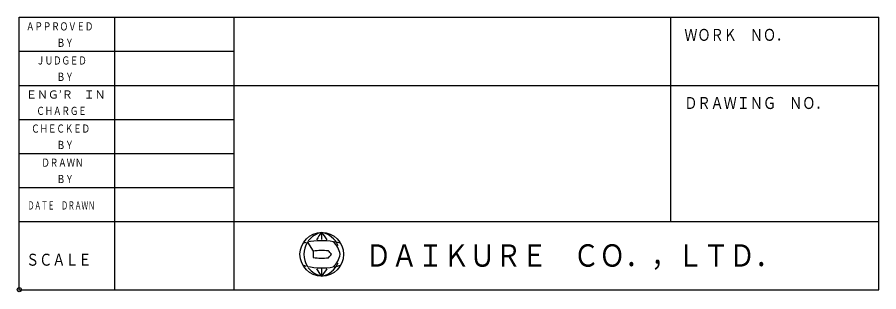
# Model space of a CAD drawing. Units: millimetres, scale not verified. Extents: x -1945 to 4989, y -1420 to 1420.
# Drawn here: x 3726 to 4989, y -1247 to -844 of the extents above; entities that cross this region are included whole.
import ezdxf
from ezdxf.enums import TextEntityAlignment as Align

# ---------------------------------------------------------------- set-up
doc = ezdxf.new("R2010")
doc.units = ezdxf.units.MM
doc.header["$LTSCALE"] = 10
doc.header["$PDMODE"] = 32
doc.header["$PDSIZE"] = 6
doc.layers.add('0-0_0', color=7, linetype='Continuous')
doc.styles.add('ＭＳ ゴシック', font='')
doc.styles.get('ＭＳ ゴシック').set_extended_font_data('MS Gothic')

msp = doc.modelspace()

# ---------------------------------------------------------------- linework, layer by layer
at = {"layer": '0-0_0'}
for p, q in [((3729.3, -1243.81), (3729.3, -843.81)), ((3729.3, -843.81), (4989.3, -843.81)), ((3869.29, -1243.81), (3869.29, -843.81)), ((4044.29, -1243.81), (4044.29, -843.81)), ((4684.29, -1143.8), (4684.29, -843.81)), ((4989.3, -1243.81), (4989.3, -843.81)), ((3729.3, -893.8), (4044.29, -893.8)), ((3729.3, -943.8), (4989.3, -943.8)), ((3729.3, -993.81), (4044.29, -993.81)), ((3729.3, -1043.81), (4044.29, -1043.81)), ((3729.3, -1093.81), (4044.29, -1093.81)), ((3729.3, -1143.8), (4989.3, -1143.8)), ((4172.8, -1170.07), (4172.8, -1159.81)), ((4151.61, -1174.12), (4160.24, -1187.05)), ((4172.8, -1223.81), (4172.8, -1212.74)), ((3729.3, -1243.81), (4989.3, -1243.81))]:
    msp.add_line(p, q, dxfattribs=at)
msp.add_circle((4172.8, -1191.81), 32, dxfattribs=at)
for centre, radius, start, end in [((4178.99, -1191.81), 32.59, 100.95379, 143.02577), ((4206.39, -1191.81), 46.4, 136.39355, 152.6605), ((4166.6, -1191.81), 32.59, 22.68065, 79.04299), ((4139.2, -1191.81), 46.4, 27.33847, 43.60477), ((4178.99, -1191.81), 32.59, 147.14699, 212.85311), ((4172.8, -1269.81), 98, 80.08001, 102.48598), ((4168.08, -1196.88), 32, 9.10987, 47.55278), ((4172.8, -1269.81), 98, 73.57346, 79.27094), ((4172.8, -1269.81), 98, 103.80035, 106.42658), ((4206.39, -1191.81), 46.4, 174.11184, 185.88824), ((4172.8, -1280.44), 94.23, 84.15412, 97.6577), ((4160.8, -1210.31), 32, 35.32744, 47.55523), ((4172.8, -1103.17), 94.24, 262.3429, 275.84778), ((4160.8, -1173.3), 32, 312.45218, 324.67739), ((4168.08, -1186.73), 32, 312.44956, 350.84813), ((4172.8, -1113.8), 98, 253.57411, 256.19988), ((4172.8, -1113.8), 98, 257.51449, 279.92213), ((4178.99, -1191.81), 32.59, 216.96952, 259.0462), ((4166.6, -1191.81), 32.59, 280.95721, 337.28113), ((4172.8, -1113.8), 98, 280.7286, 286.42583), ((4206.39, -1191.81), 46.4, 207.3395, 223.60651), ((4139.2, -1191.81), 46.4, 316.39524, 332.66162)]:
    msp.add_arc(centre, radius, start, end, dxfattribs=at)
msp.add_point((3729.29, -1243.81), dxfattribs=at)

# ---------------------------------------------------------------- texts
at = {"layer": '0-0_0', "style": 'ＭＳ ゴシック'}
for s, height, width, p in [('ＡＰＰＲＯＶＥＤ', 11.73, 0.75, (3739.29, -866.81)), ('ＷＯＲＫ\u3000ＮＯ．', 17.6, 0.8, (4704.29, -883.81)), ('ＢＹ', 11.73, 0.75, (3784.29, -890.81)), ('ＪＵＤＧＥＤ', 11.73, 0.75, (3754.29, -916.81)), ('ＢＹ', 11.73, 0.75, (3784.29, -940.81)), ('ＤＲＡＷＩＮＧ\u3000ＮＯ．', 17.6, 0.8, (4704.29, -983.81)), ('ＣＨＡＲＧＥ', 11.73, 0.75, (3754.29, -990.81)), ('ＣＨＥＣＫＥＤ', 11.73, 0.75, (3746.79, -1016.81)), ('ＢＹ', 11.73, 0.75, (3784.29, -1040.81)), ('ＤＲＡＷＮ', 11.73, 0.75, (3761.79, -1066.81)), ('ＢＹ', 11.73, 0.75, (3784.29, -1090.81)), ('ＤＡＴＥ\u3000ＤＲＡＷＮ', 11.73, 0.6, (3741.62, -1129.56)), ('ＤＡＩＫＵＲＥ\u3000ＣＯ．，ＬＴＤ．', 32.84, 0.85, (4236.79, -1219.81)), ('ＳＣＡＬＥ', 17.6, 0.8, (3739.29, -1213.81))]:
    msp.add_text(s, height=height, dxfattribs=dict(at, width=width)).set_placement(p, align=Align.BOTTOM_LEFT)
msp.add_text('ＥＮＧ’Ｒ\u3000ＩＮ', height=11.73, dxfattribs=at).set_placement((3739.29, -966.81), align=Align.BOTTOM_LEFT)

doc.saveas('drawing.dxf')
